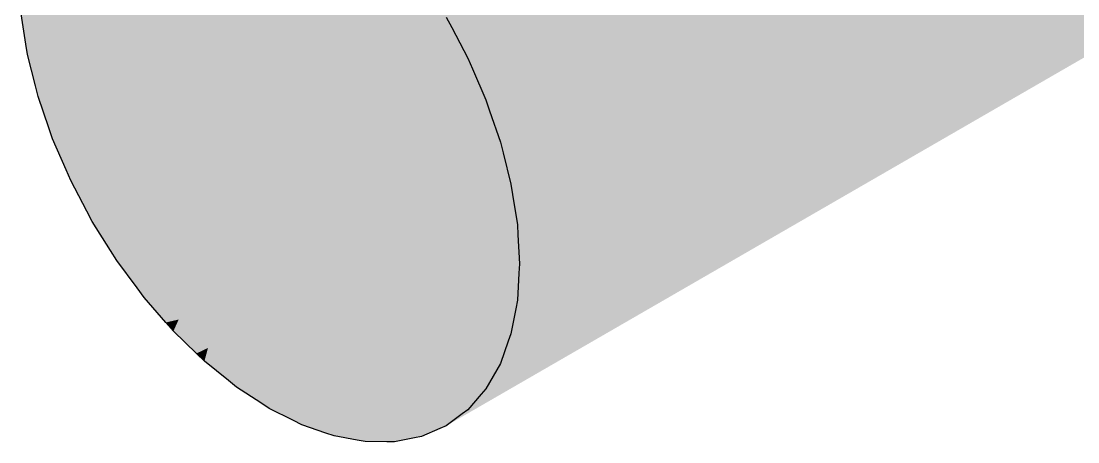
# Model space of a CAD drawing. Extents: x 0 to 420, y 0 to 297.
# Drawn here: x 266.4 to 296.26, y 154.66 to 166.54 of the extents above; entities that cross this region are included whole.
import ezdxf

# ---------------------------------------------------------------- set-up
doc = ezdxf.new("R2010")
doc.units = 0
doc.layers.add('SOMBRA', color=8, linetype='CONTINUOUS')
doc.layers.add('VISIBLE', color=7, linetype='CONTINUOUS')

msp = doc.modelspace()

# ---------------------------------------------------------------- linework, layer by layer
at = {"layer": 'SOMBRA', "color": 253}
for points in [[(357.7469, 218.5574), (357.793, 218.2632), (266.5762, 165.5991)], [(357.7469, 218.5574), (266.5762, 165.5991), (294.1717, 181.8523)], [(279.0162, 165.5007), (370.233, 218.1647), (370.1373, 218.3459)], [(279.0162, 165.5007), (370.1373, 218.3459), (306.2036, 182.3194)], [(306.2036, 182.3194), (278.4063, 166.6558), (278.5621, 166.3606)], [(279.0162, 165.5007), (306.2036, 182.3194), (278.5621, 166.3606)], [(266.3958, 166.7508), (294.1717, 181.8523), (266.5301, 165.8934)], [(294.1717, 181.8523), (266.5762, 165.5991), (266.5301, 165.8934)]]:
    msp.add_solid(points, dxfattribs=at)
at = {"layer": 'SOMBRA', "color": 252}
for points in [[(266.5762, 165.5991), (357.793, 218.2632), (357.8396, 218.0776)], [(266.5762, 165.5991), (357.8396, 218.0776), (294.4397, 180.6776)], [(370.3643, 217.862), (370.233, 218.1647), (279.0162, 165.5007)], [(370.3643, 217.862), (279.0162, 165.5007), (306.7894, 181.157)], [(358.0143, 217.3824), (358.0903, 217.0802), (266.8735, 164.4161)], [(358.0143, 217.3824), (266.8735, 164.4161), (294.4397, 180.6776)], [(266.8735, 164.4161), (358.0903, 217.0802), (358.1545, 216.8929)], [(279.5301, 164.316), (370.7468, 216.98), (370.6662, 217.1658)], [(279.5301, 164.316), (370.6662, 217.1658), (306.7894, 181.157)], [(266.8735, 164.4161), (358.1545, 216.8929), (294.8198, 179.4861)], [(370.8514, 216.6749), (370.7468, 216.98), (279.5301, 164.316)], [(370.8514, 216.6749), (279.5301, 164.316), (307.2763, 179.9698)], [(358.3949, 216.1912), (358.4994, 215.8861), (267.2826, 163.2221)], [(358.3949, 216.1912), (267.2826, 163.2221), (294.8198, 179.4861)], [(267.2826, 163.2221), (358.4994, 215.8861), (358.58, 215.7002)], [(279.9391, 163.1219), (371.1559, 215.7859), (371.0917, 215.9732)], [(279.9391, 163.1219), (371.0917, 215.9732), (307.2763, 179.9698)], [(267.2826, 163.2221), (358.58, 215.7002), (295.3071, 178.2991)], [(371.2319, 215.4836), (371.1559, 215.7859), (279.9391, 163.1219)], [(371.2319, 215.4836), (279.9391, 163.1219), (307.6573, 178.7788)], [(358.882, 215.0041), (359.0133, 214.7014), (267.7965, 162.0373)], [(358.882, 215.0041), (267.7965, 162.0373), (295.3071, 178.2991)], [(267.7965, 162.0373), (359.0133, 214.7014), (359.1089, 214.5202)], [(280.2365, 161.9389), (371.4532, 214.6029), (371.4066, 214.7885)], [(280.2365, 161.9389), (371.4066, 214.7885), (307.6573, 178.7788)], [(267.7965, 162.0373), (359.1089, 214.5202), (295.892, 177.1362)], [(371.4993, 214.3087), (371.4532, 214.6029), (280.2365, 161.9389)], [(371.4993, 214.3087), (280.2365, 161.9389), (307.9242, 177.6035)], [(359.4673, 213.8414), (359.6231, 213.5463), (268.4063, 160.8823)], [(359.4673, 213.8414), (268.4063, 160.8823), (295.892, 177.1362)], [(268.4063, 160.8823), (359.6231, 213.5463), (359.7322, 213.3728)], [(280.4169, 160.7872), (371.6337, 213.4512), (371.6054, 213.6319)], [(280.4169, 160.7872), (371.6054, 213.6319), (307.9242, 177.6035)], [(268.4063, 160.8823), (359.7322, 213.3728), (296.5661, 176.0182)], [(371.6491, 213.17), (371.6337, 213.4512), (280.4169, 160.7872)], [(371.6491, 213.17), (280.4169, 160.7872), (308.074, 176.4649)], [(360.1408, 212.7231), (360.3185, 212.4406), (269.1017, 159.7766)], [(360.1408, 212.7231), (269.1017, 159.7766), (296.5661, 176.0182)], [(269.1017, 159.7766), (360.3185, 212.4406), (360.4391, 212.2779)], [(280.4774, 159.6865), (371.6942, 212.3506), (371.6847, 212.5232)], [(280.4774, 159.6865), (371.6847, 212.5232), (308.074, 176.4649)], [(371.6787, 212.0872), (371.6942, 212.3506), (280.4774, 159.6865)], [(269.1017, 159.7766), (360.4391, 212.2779), (297.3163, 174.9633)], [(371.6787, 212.0872), (280.4774, 159.6865), (308.1037, 175.3821)], [(360.8911, 211.6683), (361.0876, 211.4032), (269.8708, 158.7392)], [(360.8911, 211.6683), (269.8708, 158.7392), (297.3163, 174.9633)], [(280.4169, 158.6557), (371.6337, 211.3197), (371.6432, 211.4814)], [(280.4169, 158.6557), (371.6432, 211.4814), (308.1037, 175.3821)], [(269.8708, 158.7392), (361.0876, 211.4032), (361.2177, 211.254)], [(269.8708, 158.7392), (361.2177, 211.254), (298.1303, 173.99)], [(371.5876, 211.0787), (371.6337, 211.3197), (280.4169, 158.6557)], [(371.5876, 211.0787), (280.4169, 158.6557), (308.013, 174.3739)], [(361.7052, 210.695), (361.9171, 210.4519), (270.7004, 157.7879)], [(361.7052, 210.695), (270.7004, 157.7879), (298.1303, 173.99)], [(280.2365, 157.7124), (371.4532, 210.3764), (371.4815, 210.5244)], [(280.2365, 157.7124), (371.4815, 210.5244), (308.013, 174.3739)], [(270.7004, 157.7879), (361.9171, 210.4519), (362.0545, 210.3187)], [(270.7004, 157.7879), (362.0545, 210.3187), (298.9938, 173.1146)], [(371.3773, 210.1619), (371.4532, 210.3764), (280.2365, 157.7124)], [(371.3773, 210.1619), (280.2365, 157.7124), (307.8019, 173.4566)], [(362.5692, 209.8198), (362.793, 209.6029), (271.5762, 156.9389)], [(362.5692, 209.8198), (271.5762, 156.9389), (298.9938, 173.1146)], [(279.9391, 156.8727), (371.1559, 209.5367), (371.2026, 209.6684)], [(279.9391, 156.8727), (371.2026, 209.6684), (307.8019, 173.4566)], [(271.5762, 156.9389), (362.793, 209.6029), (362.9353, 209.4881)], [(271.5762, 156.9389), (362.9353, 209.4881), (299.8938, 172.3531)], [(371.0514, 209.3523), (371.1559, 209.5367), (279.9391, 156.8727)], [(371.0514, 209.3523), (279.9391, 156.8727), (307.4766, 172.6474)], [(363.4684, 209.0579), (363.7001, 208.8708), (272.4834, 156.2068)], [(363.4684, 209.0579), (272.4834, 156.2068), (299.8938, 172.3531)], [(272.4834, 156.2068), (363.7001, 208.8708), (363.8449, 208.7762)], [(272.4834, 156.2068), (363.8449, 208.7762), (300.8123, 171.717)], [(279.5301, 156.151), (370.7468, 208.815), (370.811, 208.9282)], [(279.5301, 156.151), (370.811, 208.9282), (307.4766, 172.6474)], [(370.6155, 208.6639), (370.7468, 208.815), (279.5301, 156.151)], [(364.3873, 208.4221), (364.6231, 208.2681), (273.4063, 155.604)], [(364.3873, 208.4221), (273.4063, 155.604), (300.8123, 171.717)], [(370.6155, 208.6639), (279.5301, 156.151), (307.0408, 171.959)], [(273.4063, 155.604), (364.6231, 208.2681), (364.7679, 208.1954)], [(273.4063, 155.604), (364.7679, 208.1954), (301.7351, 171.2182)], [(279.0162, 155.5596), (370.233, 208.2237), (370.3136, 208.3164)], [(279.0162, 155.5596), (370.3136, 208.3164), (307.0408, 171.959)], [(370.0771, 208.1085), (370.233, 208.2237), (279.0162, 155.5596)], [(365.3103, 207.9234), (365.5461, 207.8051), (274.3293, 155.141)], [(365.3103, 207.9234), (274.3293, 155.141), (301.7351, 171.2182)], [(278.4063, 155.1088), (369.6231, 207.7728), (369.7188, 207.8435)], [(278.4063, 155.1088), (369.7188, 207.8435), (306.5024, 171.4036)], [(370.0771, 208.1085), (279.0162, 155.5596), (306.5024, 171.4036)], [(274.3293, 155.141), (365.5461, 207.8051), (365.6884, 207.7556)], [(274.3293, 155.141), (365.6884, 207.7556), (302.6463, 170.8651)], [(366.2215, 207.5702), (366.4532, 207.4897), (275.2365, 154.8256)], [(366.2215, 207.5702), (275.2365, 154.8256), (302.6463, 170.8651)], [(369.4454, 207.6954), (369.6231, 207.7728), (278.4063, 155.1088)], [(369.4454, 207.6954), (278.4063, 155.1088), (305.8701, 170.9902)], [(275.2365, 154.8256), (366.4532, 207.4897), (366.5906, 207.4642)], [(275.2365, 154.8256), (366.5906, 207.4642), (303.5307, 170.664)], [(367.1053, 207.3688), (367.3291, 207.3273), (276.1123, 154.6633)], [(367.1053, 207.3688), (276.1123, 154.6633), (303.5307, 170.664)], [(276.1123, 154.6633), (367.3291, 207.3273), (367.4592, 207.3263)], [(276.1123, 154.6633), (367.4592, 207.3263), (304.3716, 170.6173)], [(276.9419, 154.6567), (368.1586, 207.3207), (368.2793, 207.3442)], [(276.9419, 154.6567), (368.2793, 207.3442), (305.1563, 170.7269)], [(367.9467, 207.3224), (368.1586, 207.3207), (276.9419, 154.6567)], [(367.9467, 207.3224), (276.9419, 154.6567), (304.3716, 170.6173)], [(277.7109, 154.806), (368.9277, 207.4701), (369.0368, 207.5176)], [(277.7109, 154.806), (369.0368, 207.5176), (305.8701, 170.9902)], [(368.7312, 207.4319), (368.9277, 207.4701), (277.7109, 154.806)], [(368.7312, 207.4319), (277.7109, 154.806), (305.1563, 170.7269)], [(306.7894, 181.157), (279.0162, 165.5007), (279.1475, 165.198)], [(279.5301, 164.316), (306.7894, 181.157), (279.1475, 165.198)], [(266.5762, 165.5991), (294.4397, 180.6776), (266.7976, 164.7184)], [(294.4397, 180.6776), (266.8735, 164.4161), (266.7976, 164.7184)], [(307.2763, 179.9698), (279.5301, 164.316), (279.6346, 164.0109)], [(279.9391, 163.1219), (307.2763, 179.9698), (279.6346, 164.0109)], [(266.8735, 164.4161), (294.8198, 179.4861), (267.1781, 163.5271)], [(294.8198, 179.4861), (267.2826, 163.2221), (267.1781, 163.5271)], [(307.6573, 178.7788), (279.9391, 163.1219), (280.0151, 162.8196)], [(280.2365, 161.9389), (307.6573, 178.7788), (280.0151, 162.8196)], [(267.2826, 163.2221), (295.3071, 178.2991), (267.6652, 162.34)], [(295.3071, 178.2991), (267.7965, 162.0373), (267.6652, 162.34)], [(307.9242, 177.6035), (280.2365, 161.9389), (280.2826, 161.6446)], [(280.4169, 160.7872), (307.9242, 177.6035), (280.2826, 161.6446)], [(267.7965, 162.0373), (295.892, 177.1362), (268.2505, 161.1774)], [(295.892, 177.1362), (268.4063, 160.8823), (268.2505, 161.1774)], [(308.074, 176.4649), (280.4169, 160.7872), (280.4324, 160.506)], [(280.4774, 159.6865), (308.074, 176.4649), (280.4324, 160.506)], [(268.4063, 160.8823), (296.5661, 176.0182), (268.9241, 160.0591)], [(296.5661, 176.0182), (269.1017, 159.7766), (268.9241, 160.0591)], [(280.4169, 158.6557), (308.1037, 175.3821), (280.4619, 159.4232)], [(308.1037, 175.3821), (280.4774, 159.6865), (280.4619, 159.4232)], [(269.1017, 159.7766), (297.3163, 174.9633), (269.6743, 159.0042)], [(297.3163, 174.9633), (269.8708, 158.7392), (269.6743, 159.0042)], [(280.2365, 157.7124), (308.013, 174.3739), (280.3708, 158.4147)], [(308.013, 174.3739), (280.4169, 158.6557), (280.3708, 158.4147)], [(269.8708, 158.7392), (298.1303, 173.99), (270.4884, 158.0309)], [(298.1303, 173.99), (270.7004, 157.7879), (270.4884, 158.0309)], [(279.9391, 156.8727), (307.8019, 173.4566), (280.1605, 157.4978)], [(307.8019, 173.4566), (280.2365, 157.7124), (280.1605, 157.4978)], [(270.7004, 157.7879), (298.9938, 173.1146), (271.3524, 157.1558)], [(298.9938, 173.1146), (271.5762, 156.9389), (271.3524, 157.1558)], [(279.5301, 156.151), (307.4766, 172.6474), (279.8346, 156.6883)], [(307.4766, 172.6474), (279.9391, 156.8727), (279.8346, 156.6883)], [(271.5762, 156.9389), (299.8938, 172.3531), (272.2516, 156.3938)], [(299.8938, 172.3531), (272.4834, 156.2068), (272.2516, 156.3938)], [(272.4834, 156.2068), (300.8123, 171.717), (273.1705, 155.758)], [(300.8123, 171.717), (273.4063, 155.604), (273.1705, 155.758)], [(279.0162, 155.5596), (307.0408, 171.959), (279.3988, 155.9999)], [(307.0408, 171.959), (279.5301, 156.151), (279.3988, 155.9999)], [(269.7474, 171.3875), (273.4063, 163.769), (270.4011, 171.5145)], [(270.4011, 171.5145), (273.4063, 163.769), (271.1062, 171.5089)], [(271.1062, 171.5089), (273.4063, 163.769), (271.8507, 171.3709)], [(278.4063, 155.1088), (306.5024, 171.4036), (278.8604, 155.4444)], [(306.5024, 171.4036), (279.0162, 155.5596), (278.8604, 155.4444)], [(268.638, 170.747), (273.4063, 163.769), (269.1563, 171.1302)], [(269.1563, 171.1302), (273.4063, 163.769), (269.7474, 171.3875)], [(271.8507, 171.3709), (273.4063, 163.769), (272.6218, 171.1028)], [(272.6218, 171.1028), (273.4063, 163.769), (273.4063, 170.7092)], [(273.4063, 155.604), (301.7351, 171.2182), (274.0935, 155.2593)], [(301.7351, 171.2182), (274.3293, 155.141), (274.0935, 155.2593)], [(274.3293, 155.141), (302.6463, 170.8651), (275.0047, 154.9062)], [(302.6463, 170.8651), (275.2365, 154.8256), (275.0047, 154.9062)], [(277.7109, 154.806), (305.8701, 170.9902), (278.2287, 155.0314)], [(305.8701, 170.9902), (278.4063, 155.1088), (278.2287, 155.0314)], [(268.2012, 170.2443), (273.4063, 163.769), (268.638, 170.747)], [(273.4063, 170.7092), (273.4063, 163.769), (274.1908, 170.1969)], [(275.2365, 154.8256), (303.5307, 170.664), (275.8885, 154.7047)], [(303.5307, 170.664), (276.1123, 154.6633), (275.8885, 154.7047)], [(276.1123, 154.6633), (304.3716, 170.6173), (276.7299, 154.6584)], [(304.3716, 170.6173), (276.9419, 154.6567), (276.7299, 154.6584)], [(276.9419, 154.6567), (305.1563, 170.7269), (277.5144, 154.7679)], [(305.1563, 170.7269), (277.7109, 154.806), (277.5144, 154.7679)], [(267.8534, 169.6309), (273.4063, 163.769), (268.2012, 170.2443)], [(274.1908, 170.1969), (273.4063, 163.769), (274.9619, 169.5746)], [(267.6007, 168.9171), (273.4063, 163.769), (267.8534, 169.6309)], [(274.9619, 169.5746), (273.4063, 163.769), (275.7064, 168.853)], [(267.4473, 168.1153), (273.4063, 163.769), (267.6007, 168.9171)], [(275.7064, 168.853), (273.4063, 163.769), (276.4115, 168.0444)], [(267.3959, 167.2391), (273.4063, 163.769), (267.4473, 168.1153)], [(276.4115, 168.0444), (273.4063, 163.769), (277.0652, 167.1626)], [(277.4772, 167.5447), (277.262, 167.3451), (277.7303, 166.2655)], [(277.4772, 167.5447), (277.7303, 166.2655), (277.8849, 166.3547)], [(277.8886, 167.4789), (277.4772, 167.5447), (277.8849, 166.3547)], [(266.7764, 166.5889), (267.1269, 166.4399), (267.2913, 167.2995)], [(267.1269, 166.4399), (267.3959, 167.2391), (267.2913, 167.2995)], [(267.1269, 166.4399), (267.3436, 166.3477), (267.3959, 167.2391)], [(267.3436, 166.3477), (267.4473, 166.3035), (267.3959, 167.2391)], [(267.4473, 166.3035), (273.4063, 163.769), (267.3959, 167.2391)], [(277.1289, 167.2217), (277.0652, 167.1626), (277.6563, 166.2227)], [(277.262, 167.3451), (277.1289, 167.2217), (277.6563, 166.2227)], [(277.262, 167.3451), (277.6563, 166.2227), (277.7303, 166.2655)], [(277.8886, 167.4789), (277.8849, 166.3547), (278.1349, 166.499)], [(278.4063, 166.6558), (277.8886, 167.4789), (278.1349, 166.499)], [(277.0652, 167.1626), (273.4063, 163.769), (277.6563, 166.2227)], [(266.3958, 166.7508), (266.5301, 165.8934), (266.7764, 166.5889)], [(278.5621, 166.3606), (278.4063, 166.6558), (278.1349, 166.499)], [(266.5301, 165.8934), (267.1269, 166.4399), (266.7764, 166.5889)], [(266.5301, 165.8934), (266.947, 165.4998), (267.1269, 166.4399)], [(266.947, 165.4998), (267.3436, 166.3477), (267.1269, 166.4399)], [(266.947, 165.4998), (267.2885, 165.4083), (267.3436, 166.3477)], [(267.2885, 165.4083), (267.4473, 166.3035), (267.3436, 166.3477)], [(277.8849, 166.3547), (277.7303, 166.2655), (278.1747, 165.2409)], [(278.1349, 166.499), (277.8849, 166.3547), (278.2577, 165.2665)], [(277.8849, 166.3547), (278.1747, 165.2409), (278.2577, 165.2665)], [(278.1349, 166.499), (278.2577, 165.2665), (278.4312, 165.3201)], [(278.5621, 166.3606), (278.1349, 166.499), (278.4312, 165.3201)], [(278.5621, 166.3606), (278.4312, 165.3201), (278.7116, 165.4067)], [(279.0162, 165.5007), (278.5621, 166.3606), (278.7116, 165.4067)], [(267.2885, 165.4083), (267.4997, 165.3517), (267.4473, 166.3035)], [(267.4997, 165.3517), (267.6007, 165.3246), (267.4473, 166.3035)], [(267.6007, 165.3246), (273.4063, 163.769), (267.4473, 166.3035)], [(277.6563, 166.2227), (273.4063, 163.769), (278.1747, 165.2409)], [(277.7303, 166.2655), (277.6563, 166.2227), (278.1747, 165.2409)], [(266.5301, 165.8934), (266.5762, 165.5991), (266.947, 165.4998)], [(266.5762, 165.5991), (266.7976, 164.7184), (266.947, 165.4998)], [(266.7976, 164.7184), (267.2885, 165.4083), (266.947, 165.4998)], [(279.1475, 165.198), (279.0162, 165.5007), (278.7116, 165.4067)], [(266.7976, 164.7184), (267.2282, 164.381), (267.2885, 165.4083)], [(267.2282, 164.381), (267.4997, 165.3517), (267.2885, 165.4083)], [(267.2282, 164.381), (267.5548, 164.3486), (267.4997, 165.3517)], [(267.5548, 164.3486), (267.6007, 165.3246), (267.4997, 165.3517)], [(267.5548, 164.3486), (267.7568, 164.3286), (267.6007, 165.3246)], [(267.7568, 164.3286), (267.8534, 164.3191), (267.6007, 165.3246)], [(267.8534, 164.3191), (273.4063, 163.769), (267.6007, 165.3246)], [(278.1747, 165.2409), (273.4063, 163.769), (278.6115, 164.2339)], [(278.2577, 165.2665), (278.1747, 165.2409), (278.6115, 164.2339)], [(278.4312, 165.3201), (278.2577, 165.2665), (278.6115, 164.2339)], [(278.7116, 165.4067), (278.4312, 165.3201), (278.7021, 164.242)], [(278.4312, 165.3201), (278.6115, 164.2339), (278.7021, 164.242)], [(278.7116, 165.4067), (278.7021, 164.242), (278.8914, 164.2589)], [(279.1475, 165.198), (278.7116, 165.4067), (278.8914, 164.2589)], [(279.1475, 165.198), (278.8914, 164.2589), (279.1976, 164.2863)], [(279.5301, 164.316), (279.1475, 165.198), (279.1976, 164.2863)], [(266.7976, 164.7184), (266.8735, 164.4161), (267.2282, 164.381)], [(266.8735, 164.4161), (267.1781, 163.5271), (267.2282, 164.381)], [(267.1781, 163.5271), (267.5548, 164.3486), (267.2282, 164.381)], [(267.1781, 163.5271), (267.6151, 163.2518), (267.5548, 164.3486)], [(267.6151, 163.2518), (267.7568, 164.3286), (267.5548, 164.3486)], [(267.6151, 163.2518), (267.9212, 163.2791), (267.7568, 164.3286)], [(267.9212, 163.2791), (267.8534, 164.3191), (267.7568, 164.3286)], [(267.9212, 163.2791), (268.1106, 163.296), (267.8534, 164.3191)], [(268.1106, 163.296), (268.2012, 163.3041), (267.8534, 164.3191)], [(268.2012, 163.3041), (273.4063, 163.769), (267.8534, 164.3191)], [(278.6115, 164.2339), (273.4063, 163.769), (278.9592, 163.2189)], [(278.7021, 164.242), (278.6115, 164.2339), (278.9592, 163.2189)], [(278.8914, 164.2589), (278.7021, 164.242), (278.9592, 163.2189)], [(279.1976, 164.2863), (278.8914, 164.2589), (279.0559, 163.2094)], [(278.8914, 164.2589), (278.9592, 163.2189), (279.0559, 163.2094)], [(279.1976, 164.2863), (279.0559, 163.2094), (279.2579, 163.1894)], [(279.6346, 164.0109), (279.5301, 164.316), (279.1976, 164.2863)], [(279.6346, 164.0109), (279.1976, 164.2863), (279.2579, 163.1894)], [(279.6346, 164.0109), (279.2579, 163.1894), (279.5845, 163.157)], [(279.9391, 163.1219), (279.6346, 164.0109), (279.5845, 163.157)], [(268.638, 162.2971), (273.4063, 163.769), (268.2012, 163.3041)], [(269.1563, 161.3153), (273.4063, 163.769), (268.638, 162.2971)], [(269.7474, 160.3754), (273.4063, 163.769), (269.1563, 161.3153)], [(270.4011, 159.4937), (273.4063, 163.769), (269.7474, 160.3754)], [(271.1062, 158.685), (273.4063, 163.769), (270.4011, 159.4937)], [(271.8507, 157.9634), (273.4063, 163.769), (271.1062, 158.685)], [(272.6218, 157.3411), (273.4063, 163.769), (271.8507, 157.9634)], [(273.4063, 156.8288), (273.4063, 163.769), (272.6218, 157.3411)], [(274.1908, 156.4352), (273.4063, 163.769), (273.4063, 156.8288)], [(274.9619, 156.1671), (273.4063, 163.769), (274.1908, 156.4352)], [(275.7064, 156.0291), (273.4063, 163.769), (274.9619, 156.1671)], [(276.4115, 156.0235), (273.4063, 163.769), (275.7064, 156.0291)], [(277.0652, 156.1505), (273.4063, 163.769), (276.4115, 156.0235)], [(277.6563, 156.4078), (273.4063, 163.769), (277.0652, 156.1505)], [(278.1747, 156.791), (273.4063, 163.769), (277.6563, 156.4078)], [(278.6115, 157.2937), (273.4063, 163.769), (278.1747, 156.791)], [(278.9592, 157.9071), (273.4063, 163.769), (278.6115, 157.2937)], [(279.2119, 158.6209), (273.4063, 163.769), (278.9592, 157.9071)], [(279.3653, 159.4227), (273.4063, 163.769), (279.2119, 158.6209)], [(279.4167, 160.2989), (273.4063, 163.769), (279.3653, 159.4227)], [(279.3653, 161.2345), (273.4063, 163.769), (279.4167, 160.2989)], [(279.2119, 162.2134), (273.4063, 163.769), (279.3653, 161.2345)], [(278.9592, 163.2189), (273.4063, 163.769), (279.2119, 162.2134)], [(267.1781, 163.5271), (267.2826, 163.2221), (267.6151, 163.2518)], [(267.2826, 163.2221), (267.6652, 162.34), (267.6151, 163.2518)], [(267.6652, 162.34), (267.9212, 163.2791), (267.6151, 163.2518)], [(267.6652, 162.34), (268.101, 162.1314), (267.9212, 163.2791)], [(268.101, 162.1314), (268.1106, 163.296), (267.9212, 163.2791)], [(268.101, 162.1314), (268.3815, 162.2179), (268.1106, 163.296)], [(268.3815, 162.2179), (268.2012, 163.3041), (268.1106, 163.296)], [(268.3815, 162.2179), (268.5549, 162.2715), (268.2012, 163.3041)], [(268.5549, 162.2715), (268.638, 162.2971), (268.2012, 163.3041)], [(279.0559, 163.2094), (278.9592, 163.2189), (279.2119, 162.2134)], [(279.2579, 163.1894), (279.0559, 163.2094), (279.2119, 162.2134)], [(279.2579, 163.1894), (279.2119, 162.2134), (279.313, 162.1863)], [(279.5845, 163.157), (279.2579, 163.1894), (279.313, 162.1863)], [(279.5845, 163.157), (279.313, 162.1863), (279.5242, 162.1297)], [(280.0151, 162.8196), (279.5845, 163.157), (279.5242, 162.1297)], [(280.0151, 162.8196), (279.9391, 163.1219), (279.5845, 163.157)], [(280.0151, 162.8196), (279.5242, 162.1297), (279.8656, 162.0382)], [(280.2365, 161.9389), (280.0151, 162.8196), (279.8656, 162.0382)], [(267.6652, 162.34), (267.7965, 162.0373), (268.101, 162.1314)], [(268.2505, 161.1774), (268.3815, 162.2179), (268.101, 162.1314)], [(268.2505, 161.1774), (268.6778, 161.039), (268.3815, 162.2179)], [(268.6778, 161.039), (268.5549, 162.2715), (268.3815, 162.2179)], [(268.9278, 161.1833), (268.638, 162.2971), (268.5549, 162.2715)], [(268.6778, 161.039), (268.9278, 161.1833), (268.5549, 162.2715)], [(268.9278, 161.1833), (269.0823, 161.2726), (268.638, 162.2971)], [(269.0823, 161.2726), (269.1563, 161.3153), (268.638, 162.2971)], [(279.313, 162.1863), (279.2119, 162.2134), (279.3653, 161.2345)], [(279.5242, 162.1297), (279.313, 162.1863), (279.3653, 161.2345)], [(267.7965, 162.0373), (268.2505, 161.1774), (268.101, 162.1314)], [(279.5242, 162.1297), (279.3653, 161.2345), (279.4691, 161.1903)], [(279.8656, 162.0382), (279.5242, 162.1297), (279.4691, 161.1903)], [(279.8656, 162.0382), (279.4691, 161.1903), (279.6858, 161.0981)], [(280.2826, 161.6446), (279.8656, 162.0382), (279.6858, 161.0981)], [(280.2826, 161.6446), (280.2365, 161.9389), (279.8656, 162.0382)], [(280.2826, 161.6446), (279.6858, 161.0981), (280.0363, 160.9491)], [(280.4169, 160.7872), (280.2826, 161.6446), (280.0363, 160.9491)], [(269.3354, 159.9933), (269.0823, 161.2726), (268.9278, 161.1833)], [(269.5506, 160.1929), (269.1563, 161.3153), (269.0823, 161.2726)], [(269.3354, 159.9933), (269.5506, 160.1929), (269.0823, 161.2726)], [(269.5506, 160.1929), (269.6837, 160.3164), (269.1563, 161.3153)], [(269.6837, 160.3164), (269.7474, 160.3754), (269.1563, 161.3153)], [(268.2505, 161.1774), (268.4063, 160.8823), (268.6778, 161.039)], [(268.4063, 160.8823), (268.9241, 160.0591), (268.6778, 161.039)], [(268.9241, 160.0591), (268.9278, 161.1833), (268.6778, 161.039)], [(268.9241, 160.0591), (269.3354, 159.9933), (268.9278, 161.1833)], [(279.4691, 161.1903), (279.3653, 161.2345), (279.4167, 160.2989)], [(279.6858, 161.0981), (279.4691, 161.1903), (279.4167, 160.2989)], [(279.6858, 161.0981), (279.4167, 160.2989), (279.5214, 160.2385)], [(280.0363, 160.9491), (279.6858, 161.0981), (279.5214, 160.2385)], [(280.0363, 160.9491), (279.5214, 160.2385), (279.74, 160.1123)], [(280.4324, 160.506), (280.0363, 160.9491), (279.74, 160.1123)], [(280.4324, 160.506), (280.4169, 160.7872), (280.0363, 160.9491)], [(270.2395, 159.2637), (269.7474, 160.3754), (269.6837, 160.3164)], [(270.2395, 159.2637), (270.3488, 159.4192), (269.7474, 160.3754)], [(270.3488, 159.4192), (270.4011, 159.4937), (269.7474, 160.3754)], [(280.4324, 160.506), (279.74, 160.1123), (280.0935, 159.9082)], [(280.4774, 159.6865), (280.4324, 160.506), (280.0935, 159.9082)], [(268.9241, 160.0591), (269.1017, 159.7766), (269.3354, 159.9933)], [(269.6743, 159.0042), (269.5506, 160.1929), (269.3354, 159.9933)], [(270.0627, 159.0123), (269.6837, 160.3164), (269.5506, 160.1929)], [(269.6743, 159.0042), (270.0627, 159.0123), (269.5506, 160.1929)], [(270.0627, 159.0123), (270.2395, 159.2637), (269.6837, 160.3164)], [(279.5214, 160.2385), (279.4167, 160.2989), (279.3653, 159.4227)], [(279.74, 160.1123), (279.5214, 160.2385), (279.3653, 159.4227)], [(279.74, 160.1123), (279.3653, 159.4227), (279.4691, 159.347)], [(280.0935, 159.9082), (279.74, 160.1123), (279.4691, 159.347)], [(269.1017, 159.7766), (269.6743, 159.0042), (269.3354, 159.9933)], [(280.0935, 159.9082), (279.4691, 159.347), (279.6858, 159.1889)], [(280.4619, 159.4232), (280.0935, 159.9082), (279.6858, 159.1889)], [(280.4619, 159.4232), (280.4774, 159.6865), (280.0935, 159.9082)], [(270.9825, 158.4116), (270.4011, 159.4937), (270.3488, 159.4192)], [(270.9825, 158.4116), (271.0662, 158.5965), (270.4011, 159.4937)], [(271.0662, 158.5965), (271.1062, 158.685), (270.4011, 159.4937)], [(270.4884, 158.0309), (270.2395, 159.2637), (270.0627, 159.0123)], [(270.8473, 158.1126), (270.3488, 159.4192), (270.2395, 159.2637)], [(270.4884, 158.0309), (270.8473, 158.1126), (270.2395, 159.2637)], [(270.8473, 158.1126), (270.9825, 158.4116), (270.3488, 159.4192)], [(279.4691, 159.347), (279.3653, 159.4227), (279.2119, 158.6209)], [(279.6858, 159.1889), (279.4691, 159.347), (279.2119, 158.6209)], [(279.6858, 159.1889), (279.2119, 158.6209), (279.313, 158.5313)], [(280.0363, 158.9333), (279.6858, 159.1889), (279.313, 158.5313)], [(280.4619, 159.4232), (279.6858, 159.1889), (280.0363, 158.9333)], [(280.4169, 158.6557), (280.4619, 159.4232), (280.0363, 158.9333)], [(269.6743, 159.0042), (269.8708, 158.7392), (270.0627, 159.0123)], [(269.8708, 158.7392), (270.4884, 158.0309), (270.0627, 159.0123)], [(280.0363, 158.9333), (279.313, 158.5313), (279.5242, 158.344)], [(280.3708, 158.4147), (280.0363, 158.9333), (279.5242, 158.344)], [(280.3708, 158.4147), (280.4169, 158.6557), (280.0363, 158.9333)], [(271.6756, 157.3097), (271.0662, 158.5965), (270.9825, 158.4116)], [(271.7671, 157.6512), (271.1062, 158.685), (271.0662, 158.5965)], [(271.6756, 157.3097), (271.7671, 157.6512), (271.0662, 158.5965)], [(271.7671, 157.6512), (271.8236, 157.8623), (271.1062, 158.685)], [(271.8236, 157.8623), (271.8507, 157.9634), (271.1062, 158.685)], [(279.313, 158.5313), (279.2119, 158.6209), (278.9592, 157.9071)], [(271.3524, 157.1558), (270.9825, 158.4116), (270.8473, 158.1126)], [(271.3524, 157.1558), (271.6756, 157.3097), (270.9825, 158.4116)], [(279.5242, 158.344), (279.313, 158.5313), (278.9592, 157.9071)], [(279.5242, 158.344), (278.9592, 157.9071), (279.0559, 157.8051)], [(279.8656, 158.0412), (279.5242, 158.344), (279.0559, 157.8051)], [(280.3708, 158.4147), (279.5242, 158.344), (279.8656, 158.0412)], [(280.2365, 157.7124), (280.3708, 158.4147), (279.8656, 158.0412)], [(270.4884, 158.0309), (270.7004, 157.7879), (270.8473, 158.1126)], [(270.7004, 157.7879), (271.3524, 157.1558), (270.8473, 158.1126)], [(272.5796, 156.9954), (271.8507, 157.9634), (271.8236, 157.8623)], [(272.5796, 156.9954), (272.6082, 157.2292), (271.8507, 157.9634)], [(272.6082, 157.2292), (272.6218, 157.3411), (271.8507, 157.9634)], [(279.8656, 158.0412), (279.0559, 157.8051), (279.2579, 157.5919)], [(280.1605, 157.4978), (279.8656, 158.0412), (279.2579, 157.5919)], [(280.1605, 157.4978), (280.2365, 157.7124), (279.8656, 158.0412)], [(272.5335, 156.6173), (271.8236, 157.8623), (271.7671, 157.6512)], [(272.5335, 156.6173), (272.5796, 156.9954), (271.8236, 157.8623)], [(279.0559, 157.8051), (278.9592, 157.9071), (278.6115, 157.2937)], [(279.2579, 157.5919), (279.0559, 157.8051), (278.6115, 157.2937)], [(272.2516, 156.3938), (271.7671, 157.6512), (271.6756, 157.3097)], [(272.2516, 156.3938), (272.5335, 156.6173), (271.7671, 157.6512)], [(279.2579, 157.5919), (278.6115, 157.2937), (278.7021, 157.181)], [(279.5845, 157.2471), (279.2579, 157.5919), (278.7021, 157.181)], [(280.1605, 157.4978), (279.2579, 157.5919), (279.5845, 157.2471)], [(279.9391, 156.8727), (280.1605, 157.4978), (279.5845, 157.2471)], [(271.3524, 157.1558), (271.5762, 156.9389), (271.6756, 157.3097)], [(271.5762, 156.9389), (272.2516, 156.3938), (271.6756, 157.3097)], [(273.4063, 156.0473), (272.6082, 157.2292), (272.5796, 156.9954)], [(273.4063, 156.4555), (272.6218, 157.3411), (272.6082, 157.2292)], [(273.4063, 156.0473), (273.4063, 156.4555), (272.6082, 157.2292)], [(273.4063, 156.4555), (273.4063, 156.708), (272.6218, 157.3411)], [(273.4063, 156.708), (273.4063, 156.8288), (272.6218, 157.3411)], [(278.7021, 157.181), (278.6115, 157.2937), (278.1747, 156.791)], [(278.8914, 156.9454), (278.7021, 157.181), (278.1747, 156.791)], [(279.5845, 157.2471), (278.7021, 157.181), (278.8914, 156.9454)], [(279.8346, 156.6883), (279.5845, 157.2471), (278.8914, 156.9454)], [(279.8346, 156.6883), (279.9391, 156.8727), (279.5845, 157.2471)], [(273.1705, 155.758), (272.5796, 156.9954), (272.5335, 156.6173)], [(273.1705, 155.758), (273.4063, 156.0473), (272.5796, 156.9954)], [(274.233, 156.0408), (273.4063, 156.8288), (273.4063, 156.708)], [(274.233, 156.0408), (274.2045, 156.3076), (273.4063, 156.8288)], [(274.2045, 156.3076), (274.1908, 156.4352), (273.4063, 156.8288)], [(278.2577, 156.6696), (278.1747, 156.791), (277.6563, 156.4078)], [(278.8914, 156.9454), (278.1747, 156.791), (278.2577, 156.6696)], [(279.1976, 156.5646), (278.8914, 156.9454), (278.2577, 156.6696)], [(279.8346, 156.6883), (278.8914, 156.9454), (279.1976, 156.5646)], [(272.2516, 156.3938), (272.4834, 156.2068), (272.5335, 156.6173)], [(272.4834, 156.2068), (273.1705, 155.758), (272.5335, 156.6173)], [(274.2792, 155.6094), (273.4063, 156.708), (273.4063, 156.4555)], [(274.2792, 155.6094), (274.233, 156.0408), (273.4063, 156.708)], [(278.4312, 156.4157), (278.2577, 156.6696), (277.6563, 156.4078)], [(279.1976, 156.5646), (278.2577, 156.6696), (278.4312, 156.4157)], [(279.3988, 155.9999), (279.1976, 156.5646), (278.4312, 156.4157)], [(279.5301, 156.151), (279.8346, 156.6883), (279.1976, 156.5646)], [(279.3988, 155.9999), (279.5301, 156.151), (279.1976, 156.5646)], [(274.0935, 155.2593), (273.4063, 156.4555), (273.4063, 156.0473)], [(274.0935, 155.2593), (274.2792, 155.6094), (273.4063, 156.4555)], [(275.0456, 155.7583), (274.1908, 156.4352), (274.2045, 156.3076)], [(275.0456, 155.7583), (274.989, 156.0348), (274.1908, 156.4352)], [(274.989, 156.0348), (274.9619, 156.1671), (274.1908, 156.4352)], [(275.1371, 155.3112), (274.2045, 156.3076), (274.233, 156.0408)], [(275.1371, 155.3112), (275.0456, 155.7583), (274.2045, 156.3076)], [(275.8301, 155.6128), (274.9619, 156.1671), (274.989, 156.0348)], [(275.8301, 155.6128), (275.7465, 155.8944), (274.9619, 156.1671)], [(275.7465, 155.8944), (275.7064, 156.0291), (274.9619, 156.1671)], [(277.7303, 156.2796), (277.6563, 156.4078), (277.0652, 156.1505)], [(277.8849, 156.0119), (277.7303, 156.2796), (277.0652, 156.1505)], [(278.4312, 156.4157), (277.6563, 156.4078), (277.7303, 156.2796)], [(278.7116, 156.0053), (278.4312, 156.4157), (277.7303, 156.2796)], [(278.7116, 156.0053), (277.7303, 156.2796), (277.8849, 156.0119)], [(279.3988, 155.9999), (278.4312, 156.4157), (278.7116, 156.0053)], [(273.1705, 155.758), (273.4063, 155.604), (273.4063, 156.0473)], [(273.4063, 155.604), (274.0935, 155.2593), (273.4063, 156.0473)], [(275.0047, 154.9062), (274.233, 156.0408), (274.2792, 155.6094)], [(275.0047, 154.9062), (275.1371, 155.3112), (274.233, 156.0408)], [(275.9654, 155.1576), (274.989, 156.0348), (275.0456, 155.7583)], [(275.9654, 155.1576), (275.8301, 155.6128), (274.989, 156.0348)], [(276.5732, 155.607), (275.7064, 156.0291), (275.7465, 155.8944)], [(276.5732, 155.607), (276.4639, 155.8887), (275.7064, 156.0291)], [(276.4639, 155.8887), (276.4115, 156.0235), (275.7064, 156.0291)], [(276.7499, 155.1514), (275.7465, 155.8944), (275.8301, 155.6128)], [(276.7499, 155.1514), (276.5732, 155.607), (275.7465, 155.8944)], [(277.1289, 156.0179), (277.0652, 156.1505), (276.4115, 156.0235)], [(277.262, 155.7407), (276.4115, 156.0235), (276.4639, 155.8887)], [(277.262, 155.7407), (277.1289, 156.0179), (276.4115, 156.0235)], [(277.4772, 155.2927), (276.4639, 155.8887), (276.5732, 155.607)], [(277.4772, 155.2927), (277.262, 155.7407), (276.4639, 155.8887)], [(277.8849, 156.0119), (277.0652, 156.1505), (277.1289, 156.0179)], [(278.1349, 155.5789), (277.1289, 156.0179), (277.262, 155.7407)], [(278.1349, 155.5789), (277.8849, 156.0119), (277.1289, 156.0179)], [(278.8604, 155.4444), (277.8849, 156.0119), (278.1349, 155.5789)], [(278.8604, 155.4444), (278.7116, 156.0053), (277.8849, 156.0119)], [(278.8604, 155.4444), (279.0162, 155.5596), (278.7116, 156.0053)], [(279.0162, 155.5596), (279.3988, 155.9999), (278.7116, 156.0053)], [(274.0935, 155.2593), (274.3293, 155.141), (274.2792, 155.6094)], [(274.3293, 155.141), (275.0047, 154.9062), (274.2792, 155.6094)], [(275.8885, 154.7047), (275.0456, 155.7583), (275.1371, 155.3112)], [(275.8885, 154.7047), (275.9654, 155.1576), (275.0456, 155.7583)], [(276.7299, 154.6584), (275.8301, 155.6128), (275.9654, 155.1576)], [(276.7299, 154.6584), (276.7499, 155.1514), (275.8301, 155.6128)], [(277.5144, 154.7679), (276.5732, 155.607), (276.7499, 155.1514)], [(277.5144, 154.7679), (277.4772, 155.2927), (276.5732, 155.607)], [(278.2287, 155.0314), (277.262, 155.7407), (277.4772, 155.2927)], [(278.2287, 155.0314), (278.1349, 155.5789), (277.262, 155.7407)], [(278.2287, 155.0314), (278.4063, 155.1088), (278.1349, 155.5789)], [(278.4063, 155.1088), (278.8604, 155.4444), (278.1349, 155.5789)], [(275.0047, 154.9062), (275.2365, 154.8256), (275.1371, 155.3112)], [(275.2365, 154.8256), (275.8885, 154.7047), (275.1371, 155.3112)], [(277.5144, 154.7679), (277.7109, 154.806), (277.4772, 155.2927)], [(277.7109, 154.806), (278.2287, 155.0314), (277.4772, 155.2927)], [(275.8885, 154.7047), (276.1123, 154.6633), (275.9654, 155.1576)], [(276.1123, 154.6633), (276.7299, 154.6584), (275.9654, 155.1576)], [(276.7299, 154.6584), (276.9419, 154.6567), (276.7499, 155.1514)], [(276.9419, 154.6567), (277.5144, 154.7679), (276.7499, 155.1514)]]:
    msp.add_solid(points, dxfattribs=at)
at = {"layer": 'VISIBLE'}
for p, q in [((266.5301, 165.8934), (266.3958, 166.7508)), ((278.4063, 166.6558), (278.5621, 166.3606)), ((278.5621, 166.3606), (279.0162, 165.5007)), ((266.5762, 165.5991), (266.5301, 165.8934)), ((266.7976, 164.7184), (266.5762, 165.5991)), ((279.0162, 165.5007), (279.1475, 165.198)), ((279.1475, 165.198), (279.5301, 164.316)), ((266.8735, 164.4161), (266.7976, 164.7184)), ((267.1781, 163.5271), (266.8735, 164.4161)), ((279.5301, 164.316), (279.6346, 164.0109)), ((279.6346, 164.0109), (279.9391, 163.1219)), ((267.2826, 163.2221), (267.1781, 163.5271)), ((267.6652, 162.34), (267.2826, 163.2221)), ((279.9391, 163.1219), (280.0151, 162.8196)), ((280.0151, 162.8196), (280.2365, 161.9389)), ((267.7965, 162.0373), (267.6652, 162.34)), ((268.2505, 161.1774), (267.7965, 162.0373)), ((280.2365, 161.9389), (280.2826, 161.6446)), ((280.2826, 161.6446), (280.4169, 160.7872)), ((268.4063, 160.8823), (268.2505, 161.1774)), ((268.9241, 160.0591), (268.4063, 160.8823)), ((280.4169, 160.7872), (280.4324, 160.506)), ((280.4324, 160.506), (280.4774, 159.6865)), ((269.1017, 159.7766), (268.9241, 160.0591)), ((269.6743, 159.0042), (269.1017, 159.7766)), ((280.4774, 159.6865), (280.4619, 159.4232)), ((280.4619, 159.4232), (280.4169, 158.6557)), ((269.8708, 158.7392), (269.6743, 159.0042)), ((270.4884, 158.0309), (269.8708, 158.7392)), ((280.4169, 158.6557), (280.3708, 158.4147)), ((280.3708, 158.4147), (280.2365, 157.7124)), ((270.7004, 157.7879), (270.4884, 158.0309)), ((271.3524, 157.1558), (270.7004, 157.7879)), ((280.2365, 157.7124), (280.1605, 157.4978)), ((280.1605, 157.4978), (279.9391, 156.8727)), ((271.5762, 156.9389), (271.3524, 157.1558)), ((272.2516, 156.3938), (271.5762, 156.9389)), ((279.9391, 156.8727), (279.8346, 156.6883)), ((279.8346, 156.6883), (279.5301, 156.151)), ((272.4834, 156.2068), (272.2516, 156.3938)), ((273.1705, 155.758), (272.4834, 156.2068)), ((279.3988, 155.9999), (279.0162, 155.5596)), ((279.5301, 156.151), (279.3988, 155.9999)), ((273.4063, 155.604), (273.1705, 155.758)), ((274.0935, 155.2593), (273.4063, 155.604)), ((278.8604, 155.4444), (278.4063, 155.1088)), ((279.0162, 155.5596), (278.8604, 155.4444)), ((274.3293, 155.141), (274.0935, 155.2593)), ((275.0047, 154.9062), (274.3293, 155.141)), ((278.2287, 155.0314), (277.7109, 154.806)), ((278.4063, 155.1088), (278.2287, 155.0314)), ((275.2365, 154.8256), (275.0047, 154.9062)), ((275.8885, 154.7047), (275.2365, 154.8256)), ((276.1123, 154.6633), (275.8885, 154.7047)), ((277.5144, 154.7679), (276.9419, 154.6567)), ((277.7109, 154.806), (277.5144, 154.7679)), ((276.7299, 154.6584), (276.1123, 154.6633)), ((276.9419, 154.6567), (276.7299, 154.6584))]:
    msp.add_line(p, q, dxfattribs=at)

doc.saveas('drawing.dxf')
